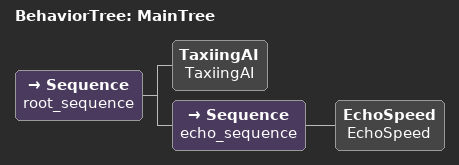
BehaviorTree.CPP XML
<?xml version="1.0" encoding="utf-8"?>
<root main_tree_to_execute = "MainTree" >
  <BehaviorTree ID="MainTree">
    <Sequence name="root_sequence">
      <TaxiingAI       name="TaxiingAI"/>
      <Sequence name="echo_sequence">
        <EchoSpeed       name="EchoSpeed"/>
      </Sequence>
    </Sequence>
  </BehaviorTree>
</root>
